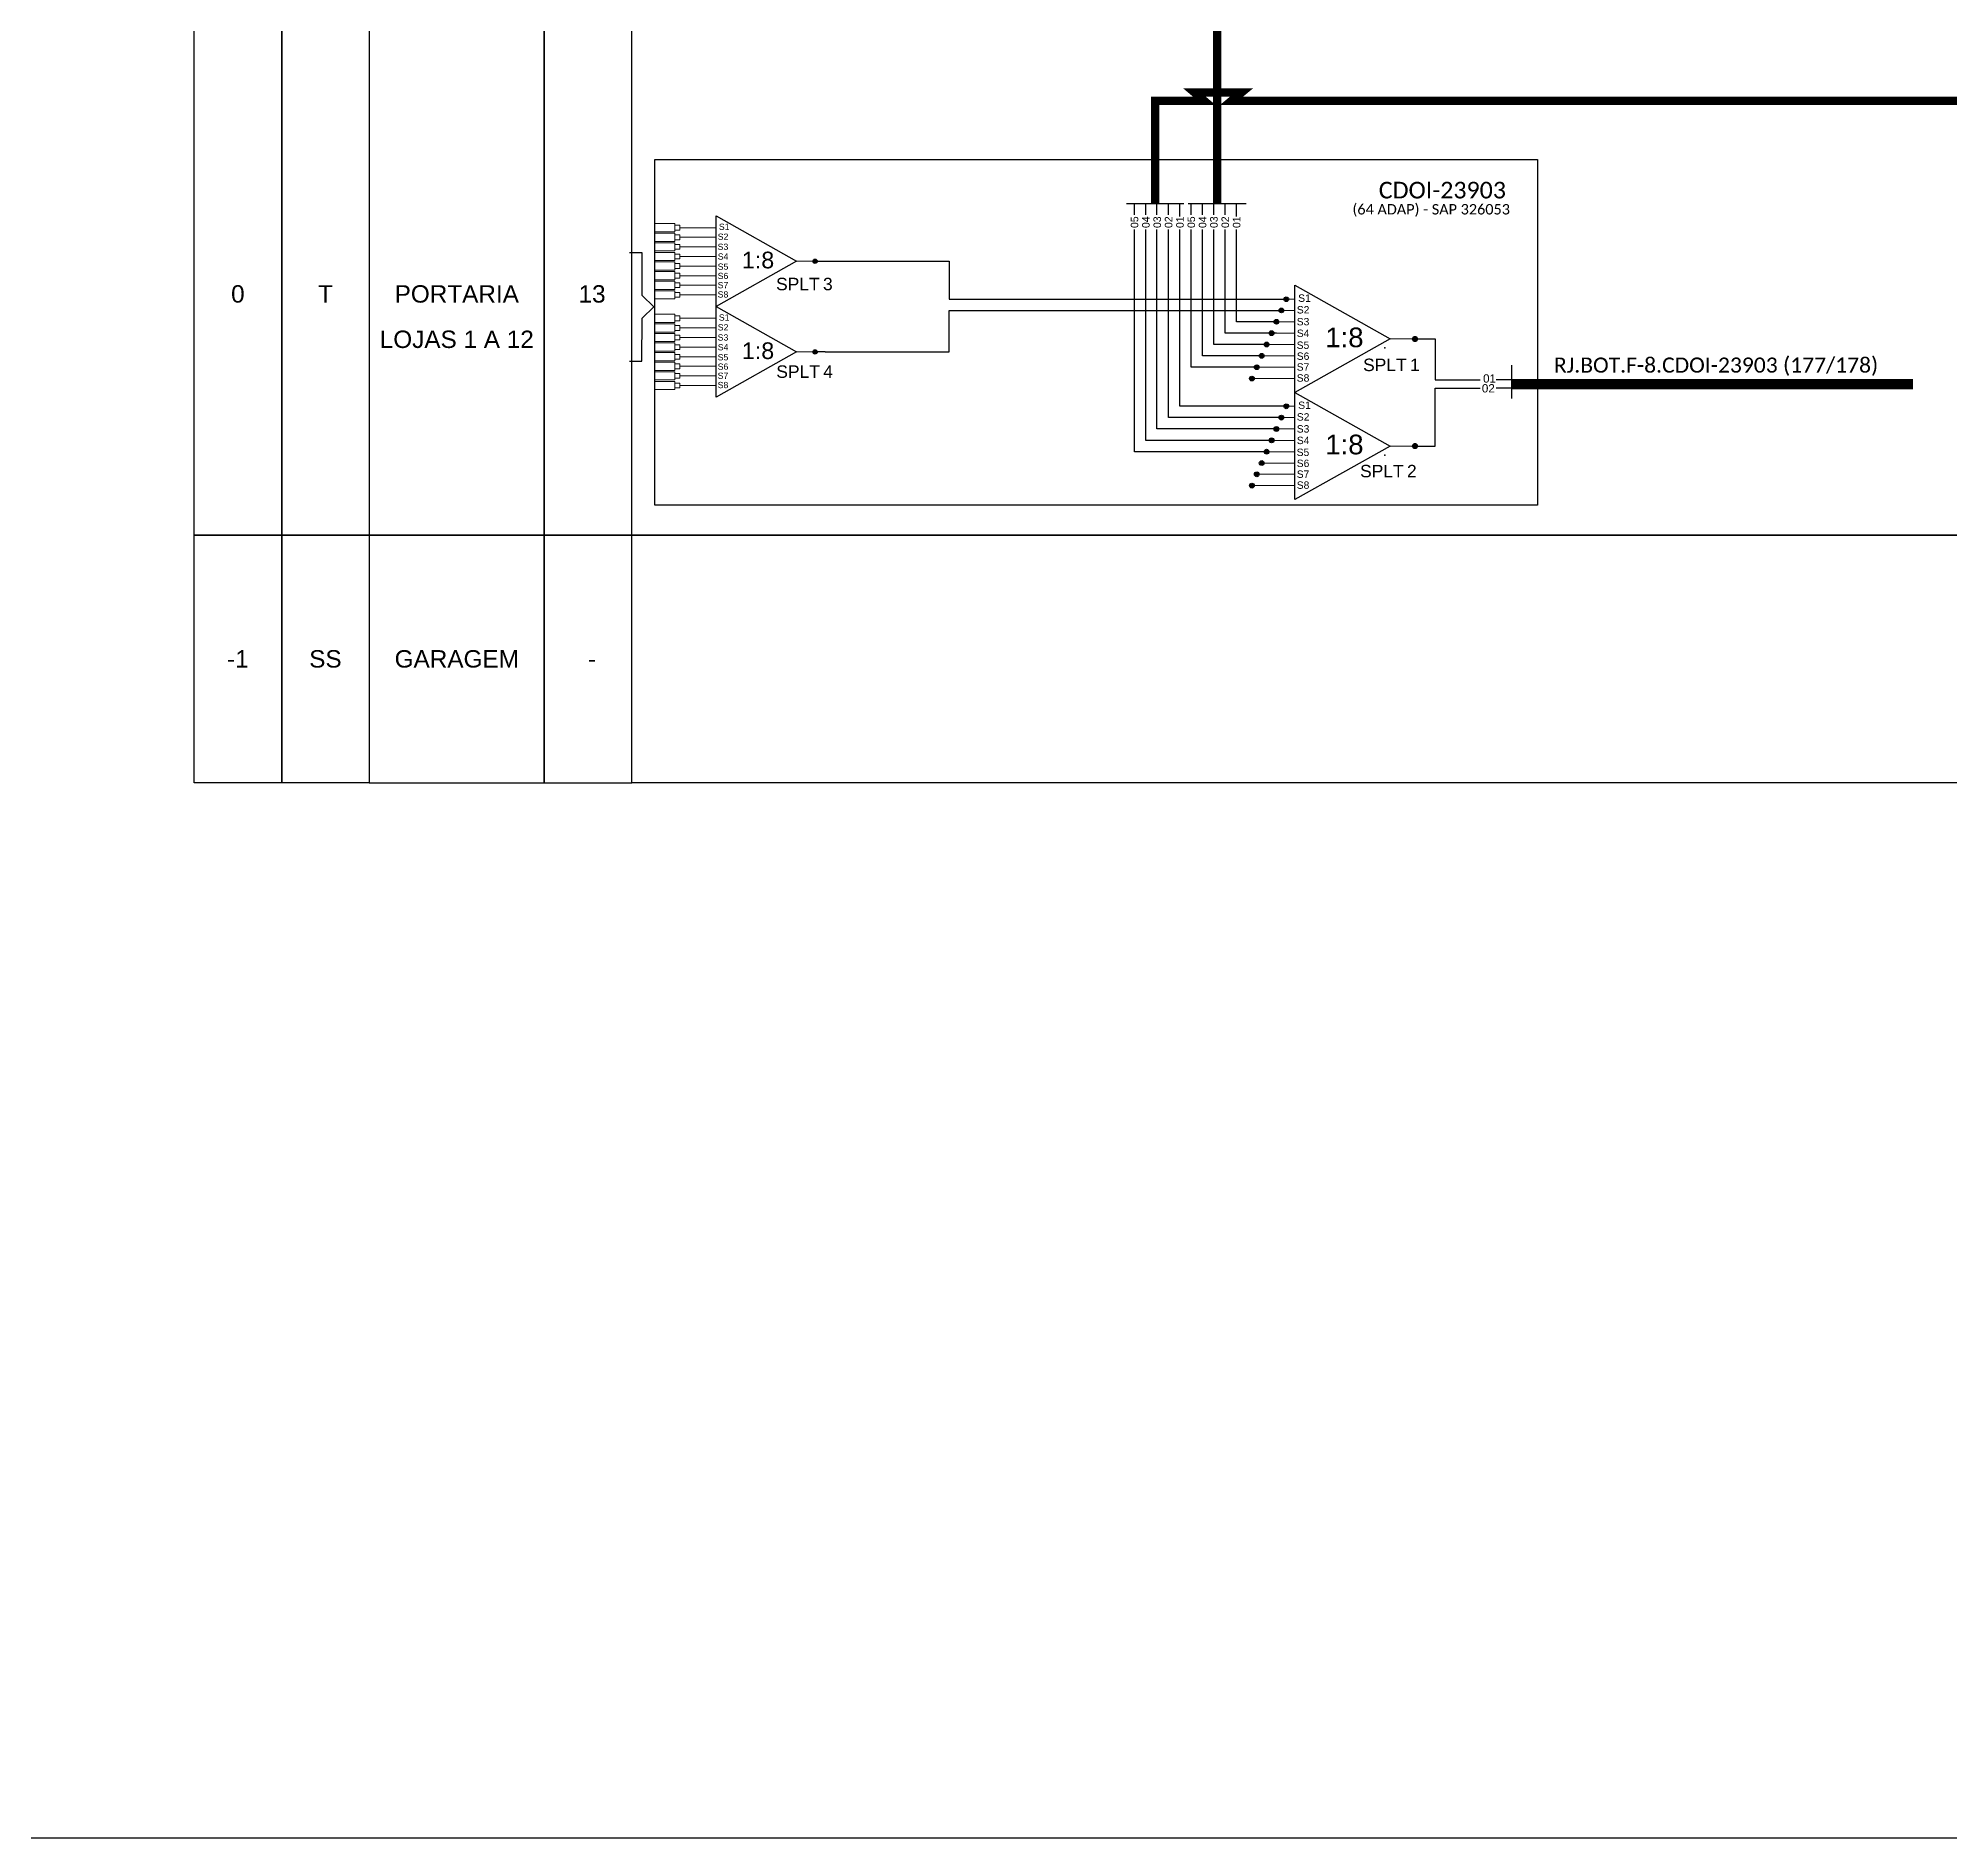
# Model space of a CAD drawing. Extents: x -89 to 749, y 705 to 1299.
# Drawn here: x 330 to 582.6, y 705 to 942.9 of the extents above; entities that cross this region are included whole.
import ezdxf
from ezdxf.enums import TextEntityAlignment as Align

# ---------------------------------------------------------------- set-up
doc = ezdxf.new("R2010")
doc.units = 0
doc.styles.add('ARIAL', font='arial.ttf')
doc.styles.add('WMF-Calibri0', font='calibri.ttf')

msp = doc.modelspace()

# ---------------------------------------------------------------- hatches: boundary and pattern name
h = msp.add_hatch(color=3)
h.dxf.hatch_style = 1
edge = h.paths.add_edge_path()
edge.add_arc((432.64, 913.46), 0.282, 0, 360)
h = msp.add_hatch(color=3)
h.dxf.hatch_style = 1
edge = h.paths.add_edge_path()
edge.add_arc((494.26, 906.95), 0.314, 0, 360)
h = msp.add_hatch(color=3)
h.dxf.hatch_style = 1
edge = h.paths.add_edge_path()
edge.add_arc((494.91, 908.44), 0.314, 0, 360)
h = msp.add_hatch(color=3)
h.dxf.hatch_style = 1
edge = h.paths.add_edge_path()
edge.add_arc((493.61, 905.45), 0.314, 0, 360)
h = msp.add_hatch(color=3)
h.dxf.hatch_style = 1
edge = h.paths.add_edge_path()
edge.add_arc((492.31, 902.45), 0.314, 0, 360)
h = msp.add_hatch(color=3)
h.dxf.hatch_style = 1
edge = h.paths.add_edge_path()
edge.add_arc((492.96, 903.95), 0.314, 0, 360)
h = msp.add_hatch(color=3)
h.dxf.hatch_style = 1
edge = h.paths.add_edge_path()
edge.add_arc((511.92, 903.18), 0.41, -180, 180, ccw=False)
h = msp.add_hatch(color=3)
h.dxf.hatch_style = 1
edge = h.paths.add_edge_path()
edge.add_arc((432.64, 901.47), 0.282, 0, 360)
h = msp.add_hatch(color=3)
h.dxf.hatch_style = 1
edge = h.paths.add_edge_path()
edge.add_arc((491.01, 899.45), 0.314, 0, 360)
h = msp.add_hatch(color=3)
h.dxf.hatch_style = 1
edge = h.paths.add_edge_path()
edge.add_arc((491.66, 900.95), 0.314, 0, 360)
h = msp.add_hatch(color=3)
h.dxf.hatch_style = 1
edge = h.paths.add_edge_path()
edge.add_arc((490.36, 897.95), 0.314, 0, 360)
h = msp.add_hatch(color=3)
h.dxf.hatch_style = 1
edge = h.paths.add_edge_path()
edge.add_arc((494.91, 894.28), 0.314, 0, 360)
h = msp.add_hatch(color=3)
h.dxf.hatch_style = 1
edge = h.paths.add_edge_path()
edge.add_arc((494.26, 892.78), 0.314, 0, 360)
h = msp.add_hatch(color=3)
h.dxf.hatch_style = 1
edge = h.paths.add_edge_path()
edge.add_arc((492.96, 889.78), 0.314, 0, 360)
h = msp.add_hatch(color=3)
h.dxf.hatch_style = 1
edge = h.paths.add_edge_path()
edge.add_arc((493.61, 891.28), 0.314, 0, 360)
h = msp.add_hatch(color=3)
h.dxf.hatch_style = 1
edge = h.paths.add_edge_path()
edge.add_arc((511.92, 889.02), 0.41, -180, 180, ccw=False)
h = msp.add_hatch(color=3)
h.dxf.hatch_style = 1
edge = h.paths.add_edge_path()
edge.add_arc((491.66, 886.78), 0.314, 0, 360)
h = msp.add_hatch(color=3)
h.dxf.hatch_style = 1
edge = h.paths.add_edge_path()
edge.add_arc((492.31, 888.28), 0.314, 0, 360)
h = msp.add_hatch(color=3)
h.dxf.hatch_style = 1
edge = h.paths.add_edge_path()
edge.add_arc((491.01, 885.29), 0.314, 0, 360)
h = msp.add_hatch(color=3)
h.dxf.hatch_style = 1
edge = h.paths.add_edge_path()
edge.add_arc((490.36, 883.79), 0.314, 0, 360)

# ---------------------------------------------------------------- linework, layer by layer
at = {"color": 6}
msp.add_line((481.37, 921.06), (473.81, 921.06), dxfattribs=at)
at = {"color": 5}
msp.add_line((489.62, 921.06), (481.92, 921.06), dxfattribs=at)
at = {"color": 3}
msp.add_line((524.71, 897.79), (522.66, 897.79), dxfattribs=at)
for points in [[(-89.32, 705.02), (749.25, 705.02), (749.25, 1299.02), (-89.32, 1299.02), (-89.32, 705.02)], [(496, 906.38), (496, 905.49)], [(496, 892.21), (496, 891.32)]]:
    msp.add_lwpolyline(points)
at = {"color": 5, "const_width": 1.1}
msp.add_lwpolyline([(438.67, 1195.26), (438.67, 947.41), (485.77, 947.41), (485.77, 921.06)], dxfattribs=at)
at = {"color": 6, "const_width": 1.1}
msp.add_lwpolyline([(477.59, 921.06), (477.59, 934.68), (484.05, 934.68), (482.76, 935.78), (489.01, 935.78), (487.68, 934.68), (656.68, 934.68), (656.68, 1195.69)], dxfattribs=at)
for points in [[(350.56, 970.01), (362.14, 970.01), (362.14, 877.26), (350.56, 877.26)], [(362.14, 970.01), (373.71, 970.01), (373.71, 877.26), (362.14, 877.26)], [(396.85, 970.01), (373.71, 970.01), (373.71, 877.26), (396.85, 877.26)], [(408.43, 970.01), (396.85, 970.01), (396.85, 877.26), (408.43, 877.26)], [(408.43, 970.01), (690.32, 970.01), (690.32, 877.26), (408.43, 877.26)], [(350.56, 877.26), (362.14, 877.26), (362.14, 844.52), (350.56, 844.52)], [(362.14, 877.26), (373.71, 877.26), (373.71, 844.52), (362.14, 844.52)], [(396.85, 877.26), (373.71, 877.26), (373.71, 844.52), (396.85, 844.52)], [(408.43, 877.26), (396.85, 877.26), (396.85, 844.52), (408.43, 844.52)], [(408.43, 877.26), (690.32, 877.26), (690.32, 844.52), (408.43, 844.52)]]:
    msp.add_lwpolyline(points, close=True)
at = {"color": 1}
msp.add_lwpolyline([(528.1, 881.23), (411.44, 881.23), (411.44, 926.89), (528.1, 926.89)], close=True, dxfattribs=at)
at = {"color": 6}
for points in [[(474.83, 919.59), (474.83, 921.06)], [(476.33, 919.58), (476.33, 921.06)], [(477.82, 919.59), (477.82, 921.06)], [(479.32, 919.58), (479.32, 921.06)], [(480.82, 919.39), (480.82, 921.06)], [(492.63, 888.28), (474.83, 888.28), (474.83, 917.66)], [(493.28, 889.78), (476.33, 889.78), (476.33, 917.66)], [(493.93, 891.28), (477.82, 891.28), (477.82, 917.66)], [(494.58, 892.78), (479.32, 892.78), (479.32, 917.66)], [(494.91, 894.28), (480.82, 894.28), (480.82, 917.66)]]:
    msp.add_lwpolyline(points, dxfattribs=at)
at = {"color": 5}
for points in [[(482.32, 919.59), (482.32, 921.06)], [(483.82, 919.58), (483.82, 921.06)], [(485.32, 919.59), (485.32, 921.06)], [(486.82, 919.58), (486.82, 921.06)], [(488.32, 919.39), (488.32, 921.06)], [(491.33, 899.45), (482.32, 899.45), (482.32, 917.66)], [(491.98, 900.95), (483.82, 900.95), (483.82, 917.66)], [(492.63, 902.45), (485.32, 902.45), (485.32, 917.66)], [(493.61, 903.95), (486.82, 903.95), (486.82, 917.66)], [(493.61, 905.45), (488.32, 905.45), (488.32, 917.66)], [(495.22, 908.49), (495.23, 908.49)], [(433.96, 901.47), (432.64, 901.47)], [(495.22, 894.33), (495.23, 894.33)]]:
    msp.add_lwpolyline(points, dxfattribs=at)
at = {"color": 3, "lineweight": 0}
for points in [[(414.11, 918.44), (411.45, 918.44)], [(414.11, 917.35), (411.45, 917.35)], [(414.11, 917.17), (411.45, 917.17)], [(414.11, 918.44), (414.11, 917.35)], [(414.11, 917.17), (414.11, 916.08)], [(414.75, 917.89), (419.56, 917.89)], [(414.11, 916.08), (411.45, 916.08)], [(414.11, 915.9), (411.45, 915.9)], [(414.11, 914.82), (411.45, 914.82)], [(414.11, 914.63), (411.45, 914.63)], [(414.11, 915.9), (414.11, 914.82)], [(414.11, 914.63), (414.11, 913.55)], [(419.56, 916.63), (414.75, 916.63)], [(419.56, 915.36), (414.75, 915.36)], [(414.11, 913.55), (411.45, 913.55)], [(414.11, 913.36), (411.45, 913.36)], [(414.11, 912.28), (411.45, 912.28)], [(414.11, 912.1), (411.45, 912.1)], [(414.11, 913.36), (414.11, 912.28)], [(414.11, 912.1), (414.11, 911.01)], [(419.56, 914.09), (414.75, 914.09)], [(419.56, 912.82), (414.75, 912.82)], [(414.11, 911.01), (411.45, 911.01)], [(414.11, 910.83), (411.45, 910.83)], [(414.11, 909.74), (411.45, 909.74)], [(414.11, 909.56), (411.45, 909.56)], [(414.11, 910.83), (414.11, 909.74)], [(414.11, 909.56), (414.11, 908.47)], [(419.56, 911.55), (414.75, 911.55)], [(419.56, 910.28), (414.75, 910.28)], [(414.11, 908.47), (411.45, 908.47)], [(419.56, 909.02), (414.75, 909.02)], [(414.11, 906.45), (411.45, 906.45)], [(414.11, 905.37), (411.45, 905.37)], [(414.11, 905.18), (411.45, 905.18)], [(414.11, 906.45), (414.11, 905.37)], [(414.11, 905.18), (414.11, 904.1)], [(414.75, 905.91), (419.56, 905.91)], [(419.56, 904.64), (414.75, 904.64)], [(414.11, 904.1), (411.45, 904.1)], [(414.11, 903.91), (411.45, 903.91)], [(414.11, 902.83), (411.45, 902.83)], [(414.11, 902.65), (411.45, 902.65)], [(414.11, 903.91), (414.11, 902.83)], [(414.11, 902.65), (414.11, 901.56)], [(419.56, 903.37), (414.75, 903.37)], [(419.56, 902.1), (414.75, 902.1)], [(414.11, 901.56), (411.45, 901.56)], [(414.11, 901.38), (411.45, 901.38)], [(414.11, 900.29), (411.45, 900.29)], [(414.11, 900.11), (411.45, 900.11)], [(414.11, 901.38), (414.11, 900.29)], [(414.11, 900.11), (414.11, 899.02)], [(419.56, 900.84), (414.75, 900.84)], [(419.56, 899.57), (414.75, 899.57)], [(414.11, 899.02), (411.45, 899.02)], [(414.11, 898.84), (411.45, 898.84)], [(414.11, 897.76), (411.45, 897.76)], [(414.11, 897.57), (411.45, 897.57)], [(414.11, 898.84), (414.11, 897.76)], [(414.11, 897.57), (414.11, 896.49)], [(419.56, 898.3), (414.75, 898.3)], [(419.56, 897.03), (414.75, 897.03)], [(414.11, 896.49), (411.45, 896.49)]]:
    msp.add_lwpolyline(points, dxfattribs=at)
for points in [[(414.75, 918.21), (414.11, 918.21), (414.11, 917.58), (414.75, 917.58)], [(414.75, 916.94), (414.11, 916.94), (414.11, 916.31), (414.75, 916.31)], [(414.75, 915.67), (414.11, 915.67), (414.11, 915.04), (414.75, 915.04)], [(414.75, 914.4), (414.11, 914.4), (414.11, 913.77), (414.75, 913.77)], [(414.75, 913.14), (414.11, 913.14), (414.11, 912.51), (414.75, 912.51)], [(414.75, 911.87), (414.11, 911.87), (414.11, 911.24), (414.75, 911.24)], [(414.75, 910.6), (414.11, 910.6), (414.11, 909.97), (414.75, 909.97)], [(414.75, 909.33), (414.11, 909.33), (414.11, 908.7), (414.75, 908.7)], [(414.75, 906.22), (414.11, 906.22), (414.11, 905.59), (414.75, 905.59)], [(414.75, 904.95), (414.11, 904.95), (414.11, 904.32), (414.75, 904.32)], [(414.75, 903.69), (414.11, 903.69), (414.11, 903.06), (414.75, 903.06)], [(414.75, 902.42), (414.11, 902.42), (414.11, 901.79), (414.75, 901.79)], [(414.75, 901.15), (414.11, 901.15), (414.11, 900.52), (414.75, 900.52)], [(414.75, 899.88), (414.11, 899.88), (414.11, 899.25), (414.75, 899.25)], [(414.75, 898.61), (414.11, 898.61), (414.11, 897.98), (414.75, 897.98)], [(414.75, 897.35), (414.11, 897.35), (414.11, 896.72), (414.75, 896.72)]]:
    msp.add_lwpolyline(points, close=True, dxfattribs=at)
at = {"color": 1}
for points in [[(419.56, 919.45), (430.19, 913.46), (419.56, 907.46), (419.56, 919.45)], [(496.05, 910.28), (508.62, 903.2), (496.05, 896.11), (496.05, 910.28)], [(419.56, 907.46), (430.19, 901.47), (419.56, 895.48), (419.56, 907.46)], [(496, 901.73), (496, 899.66)], [(524.71, 895.33), (524.71, 899.7)], [(496.05, 896.11), (508.62, 889.03), (496.05, 881.95), (496.05, 896.11)], [(496, 887.56), (496, 885.49)]]:
    msp.add_lwpolyline(points, dxfattribs=at)
at = {"color": 3}
for points in [[(408.1, 900.26), (409.75, 900.26), (409.76, 905.92), (411.32, 907.43), (409.76, 908.93), (409.76, 914.58), (408.11, 914.58)], [(511.51, 903.2), (514.58, 903.2), (514.58, 897.79), (520.54, 897.79)]]:
    msp.add_lwpolyline(points, dxfattribs=at)
at = {"color": 1, "lineweight": 0}
for points in [[(430.19, 913.46), (432.64, 913.46)], [(508.62, 903.2), (511.51, 903.2)], [(430.19, 901.47), (432.64, 901.47)], [(508.62, 889.03), (511.51, 889.03)]]:
    msp.add_lwpolyline(points, dxfattribs=at)
at = {"color": 7}
for points in [[(432.64, 913.46), (433.96, 913.46), (450.35, 913.46), (450.35, 908.44), (491.17, 908.44), (494.91, 908.44)], [(433.96, 901.47), (450.36, 901.47), (450.36, 906.95), (490.52, 906.95), (494.26, 906.95)]]:
    msp.add_lwpolyline(points, dxfattribs=at)
at = {"color": 7, "lineweight": 0}
for points in [[(496.05, 906.95), (494.26, 906.95)], [(494.91, 908.44), (496.05, 908.44)], [(496.05, 905.45), (493.61, 905.45)], [(496.05, 902.45), (492.31, 902.45)], [(496.05, 903.95), (492.96, 903.95)], [(496.05, 899.45), (491.01, 899.45)], [(496.05, 900.95), (491.66, 900.95)], [(496.05, 897.95), (490.36, 897.95)], [(496.05, 892.78), (494.26, 892.78)], [(494.91, 894.28), (496.05, 894.28)], [(496.05, 889.78), (492.96, 889.78)], [(496.05, 891.28), (493.61, 891.28)], [(496.05, 886.78), (491.66, 886.78)], [(496.05, 888.28), (492.31, 888.28)], [(496.05, 885.29), (491.01, 885.29)], [(496.05, 883.79), (490.36, 883.79)]]:
    msp.add_lwpolyline(points, dxfattribs=at)
at = {"color": 1, "const_width": 1.36}
msp.add_lwpolyline([(577.72, 897.2), (524.71, 897.19)], dxfattribs=at)
at = {"color": 2}
for points in [[(511.51, 889.02), (514.58, 889.02), (514.58, 896.69), (520.53, 896.69)], [(524.71, 896.69), (522.66, 896.69)]]:
    msp.add_lwpolyline(points, dxfattribs=at)
at = {"color": 3}
for centre, radius in [((432.64, 913.46), 0.282), ((494.26, 906.95), 0.314), ((494.91, 908.44), 0.314), ((493.61, 905.45), 0.314), ((492.31, 902.45), 0.314), ((492.96, 903.95), 0.314), ((432.64, 901.47), 0.282), ((491.01, 899.45), 0.314), ((491.66, 900.95), 0.314), ((490.36, 897.95), 0.314), ((494.91, 894.28), 0.314), ((494.26, 892.78), 0.314), ((492.96, 889.78), 0.314), ((493.61, 891.28), 0.314), ((491.66, 886.78), 0.314), ((492.31, 888.28), 0.314), ((491.01, 885.29), 0.314), ((490.36, 883.79), 0.314)]:
    msp.add_circle(centre, radius, dxfattribs=at)
for p in [(507.95, 902.01), (507.95, 887.84)]:
    msp.add_point(p)

# ---------------------------------------------------------------- texts
at = {"color": 1}
for s, height, style, p in [('CDOI-23903', 2.2, 'WMF-Calibri0', (507.13, 921.76)), ('S2', 0.825, 'ARIAL', (419.77, 916.29)), ('S1', 0.825, 'ARIAL', (419.92, 917.6)), ('S3', 0.825, 'ARIAL', (419.76, 914.96)), ('1:8', 2.2, 'ARIAL', (422.96, 912.52)), ('S5', 0.825, 'ARIAL', (419.76, 912.33)), ('S4', 0.825, 'ARIAL', (419.77, 913.67)), ('S8', 0.825, 'ARIAL', (419.76, 908.66)), ('S6', 0.825, 'ARIAL', (419.76, 911.1)), ('S7', 0.825, 'ARIAL', (419.76, 909.89)), ('S2', 0.975, 'ARIAL', (496.3, 906.55)), ('S1', 0.975, 'ARIAL', (496.48, 908.09)), ('S2', 0.825, 'ARIAL', (419.77, 904.31)), ('S1', 0.825, 'ARIAL', (419.92, 905.61)), ('S3', 0.975, 'ARIAL', (496.29, 904.98)), ('S4', 0.975, 'ARIAL', (496.3, 903.45)), ('1:8', 2.6, 'ARIAL', (500.07, 902.09)), ('S3', 0.825, 'ARIAL', (419.76, 902.97)), ('S4', 0.825, 'ARIAL', (419.77, 901.68)), ('1:8', 2.2, 'ARIAL', (422.96, 900.53)), ('S5', 0.975, 'ARIAL', (496.28, 901.87)), ('S5', 0.825, 'ARIAL', (419.76, 900.35)), ('S6', 0.825, 'ARIAL', (419.76, 899.11)), ('S6', 0.975, 'ARIAL', (496.29, 900.42)), ('S7', 0.975, 'ARIAL', (496.29, 898.99)), ('RJ.BOT.F-8.CDOI-23903 (177/178)', 2, 'WMF-Calibri0', (530.28, 898.73)), ('S8', 0.825, 'ARIAL', (419.76, 896.68)), ('S7', 0.825, 'ARIAL', (419.76, 897.91)), ('S8', 0.975, 'ARIAL', (496.29, 897.54)), ('S1', 0.975, 'ARIAL', (496.48, 893.93)), ('S3', 0.975, 'ARIAL', (496.29, 890.81)), ('S2', 0.975, 'ARIAL', (496.3, 892.39)), ('S4', 0.975, 'ARIAL', (496.3, 889.28)), ('1:8', 2.6, 'ARIAL', (500.07, 887.93)), ('S5', 0.975, 'ARIAL', (496.28, 887.71)), ('S6', 0.975, 'ARIAL', (496.29, 886.25)), ('S7', 0.975, 'ARIAL', (496.29, 884.82)), ('S8', 0.975, 'ARIAL', (496.29, 883.37))]:
    msp.add_text(s, height=height, dxfattribs=dict(at, style=style)).set_placement(p)
at = {"color": 1, "style": 'WMF-Calibri0'}
msp.add_text('(64 ADAP) - SAP 326053', height=1.375, dxfattribs=at).set_placement((514.06, 919.64), align=Align.CENTER)
at = {"style": 'ARIAL'}
for s, p in [('05', (474.85, 918.62)), ('04', (476.35, 918.62)), ('03', (477.85, 918.62)), ('02', (479.35, 918.62)), ('01', (480.85, 918.62)), ('05', (482.35, 918.62)), ('04', (483.84, 918.62)), ('03', (485.34, 918.62)), ('02', (486.84, 918.62)), ('01', (488.34, 918.62))]:
    msp.add_text(s, height=0.992, rotation=90, dxfattribs=at).set_placement(p, align=Align.MIDDLE_CENTER)
for s, height, p in [('0', 2.3, (356.35, 909.14)), ('T', 2.3, (367.92, 909.14)), ('PORTARIA', 2.3, (385.28, 909.14)), ('13', 2.3, (403.16, 909.14)), ('LOJAS 1 A 12', 2.3, (385.28, 903.14)), ('02', 1.1, (521.61, 896.66)), ('01', 1.1, (521.77, 897.96)), ('-1', 2.3, (356.35, 860.89)), ('SS', 2.3, (367.92, 860.89)), ('GARAGEM', 2.3, (385.28, 860.89)), ('-', 2.3, (403.16, 860.89))]:
    msp.add_text(s, height=height, dxfattribs=at).set_placement(p, align=Align.MIDDLE_CENTER)
at = {"color": 7, "style": 'ARIAL'}
for s, p in [('SPLT', (430.36, 909.62)), ('3', (434.32, 909.62)), ('SPLT', (430.39, 898.04)), ('4', (434.35, 898.04)), ('SPLT', (507.94, 898.93)), ('1', (511.9, 898.93)), ('SPLT', (507.54, 884.89)), ('2', (511.5, 884.89))]:
    msp.add_text(s, height=1.65, dxfattribs=at).set_placement(p, align=Align.CENTER)

doc.saveas('drawing.dxf')
